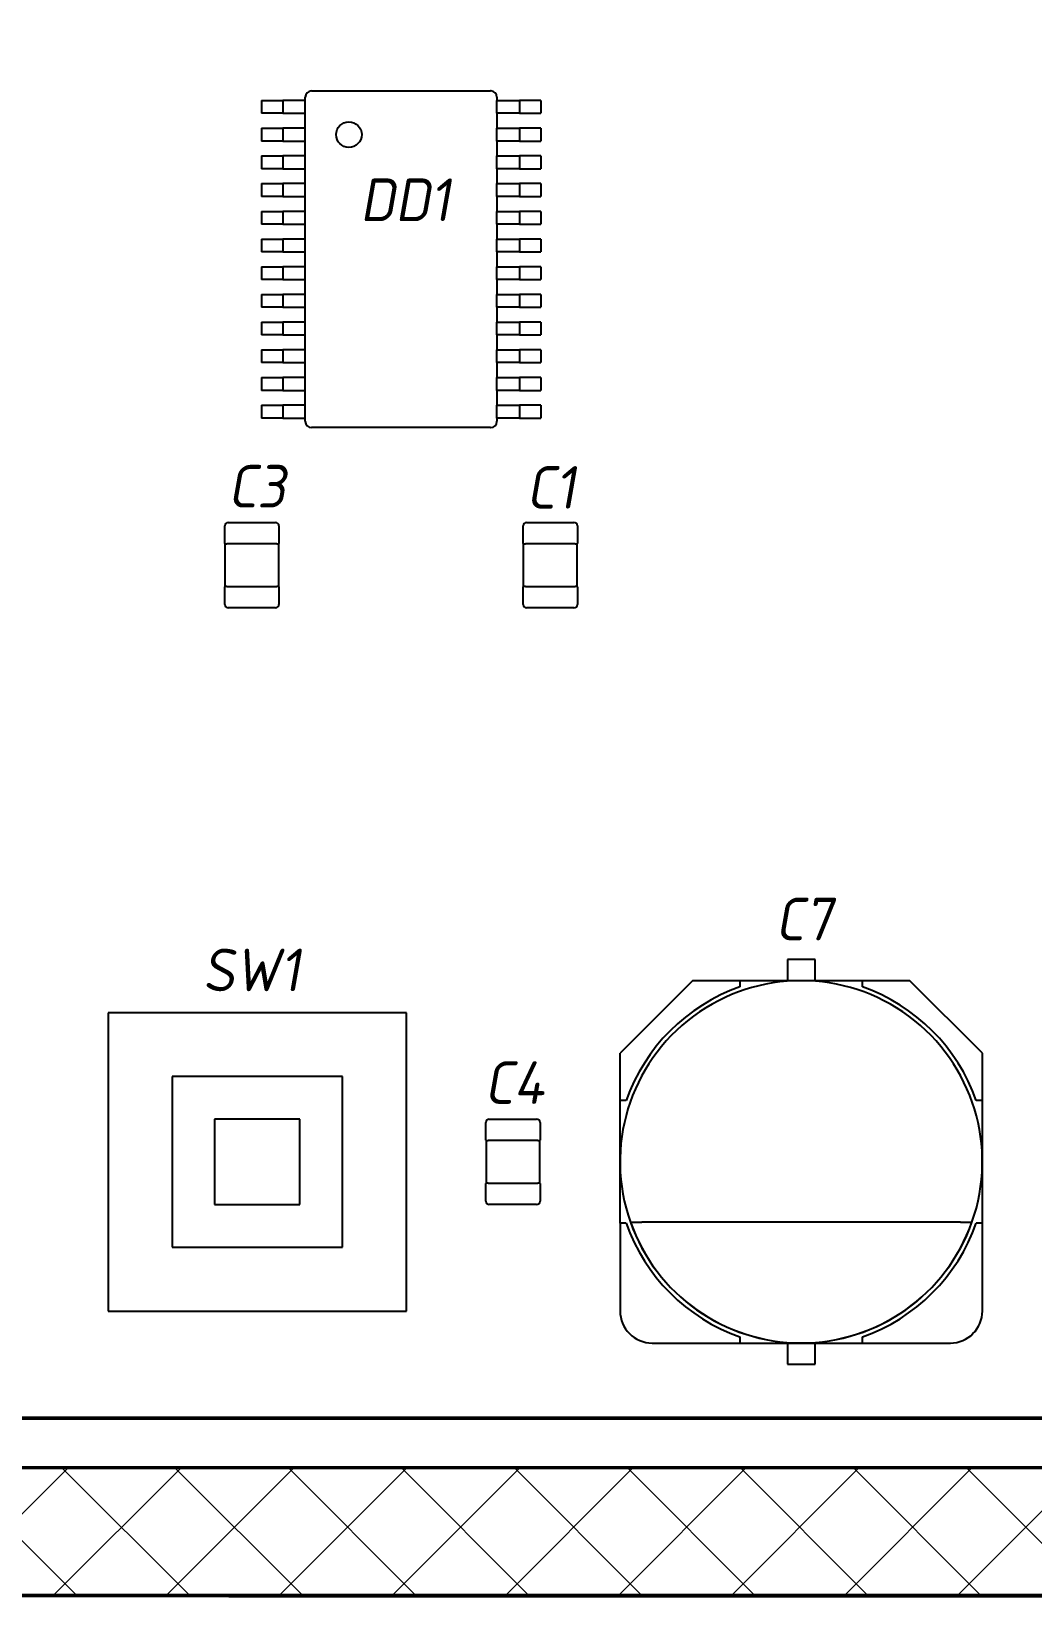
# Model space of a CAD drawing. Header units: inches. Extents: x -14 to 5184, y -66 to 1689.
# Drawn here: x 2381 to 2404.49, y 1406.09 to 1442.8 of the extents above; entities that cross this region are included whole.
import ezdxf

# ---------------------------------------------------------------- set-up
doc = ezdxf.new("R2010")
doc.units = ezdxf.units.IN
doc.header["$MEASUREMENT"] = 0
for name, color, linetype, lineweight in [('Видимые тонкие (ГОСТ)', 7, 'Continuous', 25), ('Видимый контур (ГОСТ)', 7, 'Continuous', 50), ('Штриховка (ГОСТ)', 7, 'Continuous', 18)]:
    doc.layers.add(name, color=color, linetype=linetype, lineweight=lineweight)
doc.styles.add('Standart2', font='gost_b.ttf', dxfattribs={"oblique": 10, "height": 2})

msp = doc.modelspace()

# ---------------------------------------------------------------- hatches: boundary and pattern name
at = {"layer": 'Штриховка (ГОСТ)'}
h = msp.add_hatch(dxfattribs=at)
h.set_pattern_fill('ANSI37', color=256, scale=15, style=0)
h.set_pattern_definition([(45, (-1048.1199, 909.1897), (-1.3258252, 1.3258252), []), (135, (-1048.1199, 909.1897), (-1.3258252, -1.3258252), [])])
edge = h.paths.add_edge_path()
edge.add_ellipse((2344.2502, 1411.0967), major_axis=(-5, -0.0003), ratio=1, start_angle=0, end_angle=90)
edge.add_line((2344.2504, 1406.0967), (2464.2504, 1406.1028))
edge.add_ellipse((2464.2502, 1411.1028), major_axis=(0.0003, -5), ratio=1, start_angle=0, end_angle=90)
edge.add_line((2469.2502, 1411.103), (2469.2469, 1475.103))
edge.add_ellipse((2464.2469, 1475.1028), major_axis=(5, 0.0003), ratio=1, start_angle=0, end_angle=90)
edge.add_line((2464.2467, 1480.1028), (2344.2467, 1480.0967))
edge.add_ellipse((2344.2469, 1475.0967), major_axis=(-0.0003, 5), ratio=1, start_angle=0, end_angle=90)
edge.add_line((2339.2469, 1475.0965), (2339.2502, 1411.0965))
edge = h.paths.add_edge_path(flags=0)
edge.add_ellipse((2462.25, 1414.1027), major_axis=(-0.0002, 3.5), ratio=1, start_angle=0, end_angle=360)
edge = h.paths.add_edge_path(flags=0)
edge.add_ellipse((2462.2471, 1472.1027), major_axis=(-0.0002, 3.5), ratio=1, start_angle=0, end_angle=360)
edge = h.paths.add_edge_path(flags=0)
edge.add_ellipse((2346.2471, 1472.0968), major_axis=(-0.0002, 3.5), ratio=1, start_angle=0, end_angle=360)
edge = h.paths.add_edge_path(flags=0)
edge.add_ellipse((2346.25, 1414.0968), major_axis=(-0.0002, 3.5), ratio=1, start_angle=0, end_angle=360)
edge = h.paths.add_edge_path(flags=0)
edge.add_ellipse((2459.2472, 1469.1025), major_axis=(-2, -0.0001), ratio=1, start_angle=0, end_angle=90)
edge.add_line((2459.2473, 1467.1025), (2466.2473, 1467.1029))
edge.add_line((2466.2473, 1467.1029), (2466.2497, 1419.1029))
edge.add_line((2466.2497, 1419.1029), (2459.2497, 1419.1025))
edge.add_ellipse((2459.2498, 1417.1025), major_axis=(-0.0001, 2), ratio=1, start_angle=0, end_angle=90)
edge.add_line((2457.2498, 1417.1024), (2457.2503, 1409.1024))
edge.add_line((2457.2503, 1409.1024), (2351.2503, 1409.0971))
edge.add_line((2351.2503, 1409.0971), (2351.2498, 1417.0971))
edge.add_ellipse((2349.2498, 1417.097), major_axis=(2, 0.0001), ratio=1, start_angle=0, end_angle=90)
edge.add_line((2349.2497, 1419.097), (2342.2497, 1419.0966))
edge.add_line((2342.2497, 1419.0966), (2342.2473, 1467.0966))
edge.add_line((2342.2473, 1467.0966), (2349.2473, 1467.097))
edge.add_ellipse((2349.2472, 1469.097), major_axis=(0.0001, -2), ratio=1, start_angle=0, end_angle=90)
edge.add_line((2351.2472, 1469.0971), (2351.2468, 1477.0971))
edge.add_line((2351.2468, 1477.0971), (2457.2468, 1477.1024))
edge.add_line((2457.2468, 1477.1024), (2457.2472, 1469.1024))

# ---------------------------------------------------------------- linework, layer by layer
at = {"layer": 'Видимые тонкие (ГОСТ)', "transparency": 33554687}
for p, q in [((2387.5759, 1441.3998), (2391.7759, 1441.3998)), ((2386.4009, 1441.1748), (2386.7009, 1441.1748)), ((2386.4009, 1441.1748), (2386.4009, 1440.8748)), ((2386.7009, 1441.1748), (2386.9009, 1441.1748)), ((2387.2009, 1441.1748), (2386.9009, 1441.1748)), ((2386.9009, 1441.1748), (2386.9009, 1440.8748)), ((2387.4259, 1441.1748), (2387.2009, 1441.1748)), ((2387.4259, 1433.6498), (2387.4259, 1441.2498)), ((2387.4259, 1440.8748), (2387.4259, 1441.1748)), ((2391.9259, 1441.2498), (2391.9259, 1441.1748)), ((2391.9259, 1440.8748), (2391.9259, 1441.1748)), ((2391.9259, 1441.1748), (2392.1509, 1441.1748)), ((2392.1509, 1441.1748), (2392.4509, 1441.1748)), ((2392.6509, 1441.1748), (2392.4509, 1441.1748)), ((2392.4509, 1441.1748), (2392.4509, 1440.8748)), ((2392.9509, 1441.1748), (2392.6509, 1441.1748)), ((2392.9509, 1441.1748), (2392.9509, 1440.8748)), ((2386.7009, 1440.8748), (2386.4009, 1440.8748)), ((2386.9009, 1440.8748), (2386.7009, 1440.8748)), ((2386.9009, 1440.8748), (2387.2009, 1440.8748)), ((2387.2009, 1440.8748), (2387.4259, 1440.8748)), ((2391.9259, 1440.8748), (2391.9259, 1440.5248)), ((2392.1509, 1440.8748), (2391.9259, 1440.8748)), ((2392.4509, 1440.8748), (2392.1509, 1440.8748)), ((2392.4509, 1440.8748), (2392.6509, 1440.8748)), ((2392.6509, 1440.8748), (2392.9509, 1440.8748)), ((2386.4009, 1440.5248), (2386.7009, 1440.5248)), ((2386.4009, 1440.5248), (2386.4009, 1440.2248)), ((2386.7009, 1440.5248), (2386.9009, 1440.5248)), ((2387.2009, 1440.5248), (2386.9009, 1440.5248)), ((2386.9009, 1440.5248), (2386.9009, 1440.2248)), ((2387.4259, 1440.5248), (2387.2009, 1440.5248)), ((2387.4259, 1440.2248), (2387.4259, 1440.5248)), ((2391.9259, 1440.2248), (2391.9259, 1440.5248)), ((2391.9259, 1440.5248), (2392.1509, 1440.5248)), ((2392.1509, 1440.5248), (2392.4509, 1440.5248)), ((2392.6509, 1440.5248), (2392.4509, 1440.5248)), ((2392.4509, 1440.5248), (2392.4509, 1440.2248)), ((2392.9509, 1440.5248), (2392.6509, 1440.5248)), ((2392.9509, 1440.5248), (2392.9509, 1440.2248)), ((2386.7009, 1440.2248), (2386.4009, 1440.2248)), ((2386.9009, 1440.2248), (2386.7009, 1440.2248)), ((2386.9009, 1440.2248), (2387.2009, 1440.2248)), ((2387.2009, 1440.2248), (2387.4259, 1440.2248)), ((2391.9259, 1440.2248), (2391.9259, 1439.8748)), ((2392.1509, 1440.2248), (2391.9259, 1440.2248)), ((2392.4509, 1440.2248), (2392.1509, 1440.2248)), ((2392.4509, 1440.2248), (2392.6509, 1440.2248)), ((2392.6509, 1440.2248), (2392.9509, 1440.2248)), ((2386.4009, 1439.8748), (2386.7009, 1439.8748)), ((2386.4009, 1439.8748), (2386.4009, 1439.5748)), ((2386.7009, 1439.5748), (2386.4009, 1439.5748)), ((2386.7009, 1439.8748), (2386.9009, 1439.8748)), ((2386.9009, 1439.5748), (2386.7009, 1439.5748)), ((2387.2009, 1439.8748), (2386.9009, 1439.8748)), ((2386.9009, 1439.8748), (2386.9009, 1439.5748)), ((2386.9009, 1439.5748), (2387.2009, 1439.5748)), ((2387.4259, 1439.8748), (2387.2009, 1439.8748)), ((2387.2009, 1439.5748), (2387.4259, 1439.5748)), ((2387.4259, 1439.5748), (2387.4259, 1439.8748)), ((2391.9259, 1439.5748), (2391.9259, 1439.8748)), ((2391.9259, 1439.8748), (2392.1509, 1439.8748)), ((2391.9259, 1439.5748), (2391.9259, 1439.2248)), ((2392.1509, 1439.5748), (2391.9259, 1439.5748)), ((2392.1509, 1439.8748), (2392.4509, 1439.8748)), ((2392.4509, 1439.5748), (2392.1509, 1439.5748)), ((2392.6509, 1439.8748), (2392.4509, 1439.8748)), ((2392.4509, 1439.8748), (2392.4509, 1439.5748)), ((2392.4509, 1439.5748), (2392.6509, 1439.5748)), ((2392.9509, 1439.8748), (2392.6509, 1439.8748)), ((2392.6509, 1439.5748), (2392.9509, 1439.5748)), ((2392.9509, 1439.8748), (2392.9509, 1439.5748)), ((2386.4009, 1439.2248), (2386.7009, 1439.2248)), ((2386.4009, 1439.2248), (2386.4009, 1438.9248)), ((2386.7009, 1439.2248), (2386.9009, 1439.2248)), ((2387.2009, 1439.2248), (2386.9009, 1439.2248)), ((2386.9009, 1439.2248), (2386.9009, 1438.9248)), ((2387.4259, 1439.2248), (2387.2009, 1439.2248)), ((2387.4259, 1438.9248), (2387.4259, 1439.2248)), ((2391.9259, 1438.9248), (2391.9259, 1439.2248)), ((2391.9259, 1439.2248), (2392.1509, 1439.2248)), ((2392.1509, 1439.2248), (2392.4509, 1439.2248)), ((2392.6509, 1439.2248), (2392.4509, 1439.2248)), ((2392.4509, 1439.2248), (2392.4509, 1438.9248)), ((2392.9509, 1439.2248), (2392.6509, 1439.2248)), ((2392.9509, 1439.2248), (2392.9509, 1438.9248)), ((2386.7009, 1438.9248), (2386.4009, 1438.9248)), ((2386.9009, 1438.9248), (2386.7009, 1438.9248)), ((2386.9009, 1438.9248), (2387.2009, 1438.9248)), ((2387.2009, 1438.9248), (2387.4259, 1438.9248)), ((2391.9259, 1438.9248), (2391.9259, 1438.5748)), ((2392.1509, 1438.9248), (2391.9259, 1438.9248)), ((2392.4509, 1438.9248), (2392.1509, 1438.9248)), ((2392.4509, 1438.9248), (2392.6509, 1438.9248)), ((2392.6509, 1438.9248), (2392.9509, 1438.9248)), ((2386.4009, 1438.5748), (2386.7009, 1438.5748)), ((2386.4009, 1438.5748), (2386.4009, 1438.2748)), ((2386.7009, 1438.5748), (2386.9009, 1438.5748)), ((2387.2009, 1438.5748), (2386.9009, 1438.5748)), ((2386.9009, 1438.5748), (2386.9009, 1438.2748)), ((2387.4259, 1438.5748), (2387.2009, 1438.5748)), ((2387.4259, 1438.2748), (2387.4259, 1438.5748)), ((2391.9259, 1438.2748), (2391.9259, 1438.5748)), ((2391.9259, 1438.5748), (2392.1509, 1438.5748)), ((2392.1509, 1438.5748), (2392.4509, 1438.5748)), ((2392.6509, 1438.5748), (2392.4509, 1438.5748)), ((2392.4509, 1438.5748), (2392.4509, 1438.2748)), ((2392.9509, 1438.5748), (2392.6509, 1438.5748)), ((2392.9509, 1438.5748), (2392.9509, 1438.2748)), ((2386.7009, 1438.2748), (2386.4009, 1438.2748)), ((2386.9009, 1438.2748), (2386.7009, 1438.2748)), ((2386.9009, 1438.2748), (2387.2009, 1438.2748)), ((2387.2009, 1438.2748), (2387.4259, 1438.2748)), ((2391.9259, 1438.2748), (2391.9259, 1437.9248)), ((2392.1509, 1438.2748), (2391.9259, 1438.2748)), ((2392.4509, 1438.2748), (2392.1509, 1438.2748)), ((2392.4509, 1438.2748), (2392.6509, 1438.2748)), ((2392.6509, 1438.2748), (2392.9509, 1438.2748)), ((2386.4009, 1437.9248), (2386.7009, 1437.9248)), ((2386.4009, 1437.9248), (2386.4009, 1437.6248)), ((2386.7009, 1437.9248), (2386.9009, 1437.9248)), ((2387.2009, 1437.9248), (2386.9009, 1437.9248)), ((2386.9009, 1437.9248), (2386.9009, 1437.6248)), ((2387.4259, 1437.9248), (2387.2009, 1437.9248)), ((2387.4259, 1437.6248), (2387.4259, 1437.9248)), ((2391.9259, 1437.6248), (2391.9259, 1437.9248)), ((2391.9259, 1437.9248), (2392.1509, 1437.9248)), ((2392.1509, 1437.9248), (2392.4509, 1437.9248)), ((2392.6509, 1437.9248), (2392.4509, 1437.9248)), ((2392.4509, 1437.9248), (2392.4509, 1437.6248)), ((2392.9509, 1437.9248), (2392.6509, 1437.9248)), ((2392.9509, 1437.9248), (2392.9509, 1437.6248)), ((2386.7009, 1437.6248), (2386.4009, 1437.6248)), ((2386.9009, 1437.6248), (2386.7009, 1437.6248)), ((2386.9009, 1437.6248), (2387.2009, 1437.6248)), ((2387.2009, 1437.6248), (2387.4259, 1437.6248)), ((2391.9259, 1437.6248), (2391.9259, 1437.2748)), ((2392.1509, 1437.6248), (2391.9259, 1437.6248)), ((2392.4509, 1437.6248), (2392.1509, 1437.6248)), ((2392.4509, 1437.6248), (2392.6509, 1437.6248)), ((2392.6509, 1437.6248), (2392.9509, 1437.6248)), ((2386.4009, 1437.2748), (2386.7009, 1437.2748)), ((2386.4009, 1437.2748), (2386.4009, 1436.9748)), ((2386.7009, 1437.2748), (2386.9009, 1437.2748)), ((2387.2009, 1437.2748), (2386.9009, 1437.2748)), ((2386.9009, 1437.2748), (2386.9009, 1436.9748)), ((2387.4259, 1437.2748), (2387.2009, 1437.2748)), ((2387.4259, 1436.9748), (2387.4259, 1437.2748)), ((2391.9259, 1436.9748), (2391.9259, 1437.2748)), ((2391.9259, 1437.2748), (2392.1509, 1437.2748)), ((2392.1509, 1437.2748), (2392.4509, 1437.2748)), ((2392.6509, 1437.2748), (2392.4509, 1437.2748)), ((2392.4509, 1437.2748), (2392.4509, 1436.9748)), ((2392.9509, 1437.2748), (2392.6509, 1437.2748)), ((2392.9509, 1437.2748), (2392.9509, 1436.9748)), ((2386.7009, 1436.9748), (2386.4009, 1436.9748)), ((2386.4009, 1436.6248), (2386.7009, 1436.6248)), ((2386.4009, 1436.6248), (2386.4009, 1436.3248)), ((2386.9009, 1436.9748), (2386.7009, 1436.9748)), ((2386.7009, 1436.6248), (2386.9009, 1436.6248)), ((2386.9009, 1436.9748), (2387.2009, 1436.9748)), ((2387.2009, 1436.6248), (2386.9009, 1436.6248)), ((2386.9009, 1436.6248), (2386.9009, 1436.3248)), ((2387.2009, 1436.9748), (2387.4259, 1436.9748)), ((2387.4259, 1436.6248), (2387.2009, 1436.6248)), ((2387.4259, 1436.3248), (2387.4259, 1436.6248)), ((2391.9259, 1436.9748), (2391.9259, 1436.6248)), ((2392.1509, 1436.9748), (2391.9259, 1436.9748)), ((2391.9259, 1436.3248), (2391.9259, 1436.6248)), ((2391.9259, 1436.6248), (2392.1509, 1436.6248)), ((2392.4509, 1436.9748), (2392.1509, 1436.9748)), ((2392.1509, 1436.6248), (2392.4509, 1436.6248)), ((2392.4509, 1436.9748), (2392.6509, 1436.9748)), ((2392.6509, 1436.6248), (2392.4509, 1436.6248)), ((2392.4509, 1436.6248), (2392.4509, 1436.3248)), ((2392.6509, 1436.9748), (2392.9509, 1436.9748)), ((2392.9509, 1436.6248), (2392.6509, 1436.6248)), ((2392.9509, 1436.6248), (2392.9509, 1436.3248)), ((2386.7009, 1436.3248), (2386.4009, 1436.3248)), ((2386.9009, 1436.3248), (2386.7009, 1436.3248)), ((2386.9009, 1436.3248), (2387.2009, 1436.3248)), ((2387.2009, 1436.3248), (2387.4259, 1436.3248)), ((2391.9259, 1436.3248), (2391.9259, 1435.9748)), ((2392.1509, 1436.3248), (2391.9259, 1436.3248)), ((2392.4509, 1436.3248), (2392.1509, 1436.3248)), ((2392.4509, 1436.3248), (2392.6509, 1436.3248)), ((2392.6509, 1436.3248), (2392.9509, 1436.3248)), ((2386.4009, 1435.9748), (2386.7009, 1435.9748)), ((2386.4009, 1435.9748), (2386.4009, 1435.6748)), ((2386.7009, 1435.9748), (2386.9009, 1435.9748)), ((2387.2009, 1435.9748), (2386.9009, 1435.9748)), ((2386.9009, 1435.9748), (2386.9009, 1435.6748)), ((2387.4259, 1435.9748), (2387.2009, 1435.9748)), ((2387.4259, 1435.6748), (2387.4259, 1435.9748)), ((2391.9259, 1435.6748), (2391.9259, 1435.9748)), ((2391.9259, 1435.9748), (2392.1509, 1435.9748)), ((2392.1509, 1435.9748), (2392.4509, 1435.9748)), ((2392.6509, 1435.9748), (2392.4509, 1435.9748)), ((2392.4509, 1435.9748), (2392.4509, 1435.6748)), ((2392.9509, 1435.9748), (2392.6509, 1435.9748)), ((2392.9509, 1435.9748), (2392.9509, 1435.6748)), ((2386.7009, 1435.6748), (2386.4009, 1435.6748)), ((2386.9009, 1435.6748), (2386.7009, 1435.6748)), ((2386.9009, 1435.6748), (2387.2009, 1435.6748)), ((2387.2009, 1435.6748), (2387.4259, 1435.6748)), ((2391.9259, 1435.6748), (2391.9259, 1435.3248)), ((2392.1509, 1435.6748), (2391.9259, 1435.6748)), ((2392.4509, 1435.6748), (2392.1509, 1435.6748)), ((2392.4509, 1435.6748), (2392.6509, 1435.6748)), ((2392.6509, 1435.6748), (2392.9509, 1435.6748)), ((2386.4009, 1435.3248), (2386.7009, 1435.3248)), ((2386.4009, 1435.3248), (2386.4009, 1435.0248)), ((2386.7009, 1435.3248), (2386.9009, 1435.3248)), ((2387.2009, 1435.3248), (2386.9009, 1435.3248)), ((2386.9009, 1435.3248), (2386.9009, 1435.0248)), ((2387.4259, 1435.3248), (2387.2009, 1435.3248)), ((2387.4259, 1435.0248), (2387.4259, 1435.3248)), ((2391.9259, 1435.0248), (2391.9259, 1435.3248)), ((2391.9259, 1435.3248), (2392.1509, 1435.3248)), ((2392.1509, 1435.3248), (2392.4509, 1435.3248)), ((2392.6509, 1435.3248), (2392.4509, 1435.3248)), ((2392.4509, 1435.3248), (2392.4509, 1435.0248)), ((2392.9509, 1435.3248), (2392.6509, 1435.3248)), ((2392.9509, 1435.3248), (2392.9509, 1435.0248)), ((2386.7009, 1435.0248), (2386.4009, 1435.0248)), ((2386.9009, 1435.0248), (2386.7009, 1435.0248)), ((2386.9009, 1435.0248), (2387.2009, 1435.0248)), ((2387.2009, 1435.0248), (2387.4259, 1435.0248)), ((2391.9259, 1435.0248), (2391.9259, 1434.6748)), ((2392.1509, 1435.0248), (2391.9259, 1435.0248)), ((2392.4509, 1435.0248), (2392.1509, 1435.0248)), ((2392.4509, 1435.0248), (2392.6509, 1435.0248)), ((2392.6509, 1435.0248), (2392.9509, 1435.0248)), ((2386.4009, 1434.6748), (2386.7009, 1434.6748)), ((2386.4009, 1434.6748), (2386.4009, 1434.3748)), ((2386.7009, 1434.6748), (2386.9009, 1434.6748)), ((2387.2009, 1434.6748), (2386.9009, 1434.6748)), ((2386.9009, 1434.6748), (2386.9009, 1434.3748)), ((2387.4259, 1434.6748), (2387.2009, 1434.6748)), ((2387.4259, 1434.3748), (2387.4259, 1434.6748)), ((2391.9259, 1434.3748), (2391.9259, 1434.6748)), ((2391.9259, 1434.6748), (2392.1509, 1434.6748)), ((2392.1509, 1434.6748), (2392.4509, 1434.6748)), ((2392.6509, 1434.6748), (2392.4509, 1434.6748)), ((2392.4509, 1434.6748), (2392.4509, 1434.3748)), ((2392.9509, 1434.6748), (2392.6509, 1434.6748)), ((2392.9509, 1434.6748), (2392.9509, 1434.3748)), ((2386.7009, 1434.3748), (2386.4009, 1434.3748)), ((2386.9009, 1434.3748), (2386.7009, 1434.3748)), ((2386.9009, 1434.3748), (2387.2009, 1434.3748)), ((2387.2009, 1434.3748), (2387.4259, 1434.3748)), ((2391.9259, 1434.3748), (2391.9259, 1434.0248)), ((2392.1509, 1434.3748), (2391.9259, 1434.3748)), ((2392.4509, 1434.3748), (2392.1509, 1434.3748)), ((2392.4509, 1434.3748), (2392.6509, 1434.3748)), ((2392.6509, 1434.3748), (2392.9509, 1434.3748)), ((2386.4009, 1434.0248), (2386.7009, 1434.0248)), ((2386.4009, 1434.0248), (2386.4009, 1433.7248)), ((2386.7009, 1433.7248), (2386.4009, 1433.7248)), ((2386.7009, 1434.0248), (2386.9009, 1434.0248)), ((2386.9009, 1433.7248), (2386.7009, 1433.7248)), ((2387.2009, 1434.0248), (2386.9009, 1434.0248)), ((2386.9009, 1434.0248), (2386.9009, 1433.7248)), ((2386.9009, 1433.7248), (2387.2009, 1433.7248)), ((2387.4259, 1434.0248), (2387.2009, 1434.0248)), ((2387.2009, 1433.7248), (2387.4259, 1433.7248)), ((2387.4259, 1433.7248), (2387.4259, 1434.0248)), ((2391.9259, 1433.7248), (2391.9259, 1434.0248)), ((2391.9259, 1434.0248), (2392.1509, 1434.0248)), ((2391.9259, 1433.7248), (2391.9259, 1433.6498)), ((2392.1509, 1433.7248), (2391.9259, 1433.7248)), ((2392.1509, 1434.0248), (2392.4509, 1434.0248)), ((2392.4509, 1433.7248), (2392.1509, 1433.7248)), ((2392.6509, 1434.0248), (2392.4509, 1434.0248)), ((2392.4509, 1434.0248), (2392.4509, 1433.7248)), ((2392.4509, 1433.7248), (2392.6509, 1433.7248)), ((2392.9509, 1434.0248), (2392.6509, 1434.0248)), ((2392.6509, 1433.7248), (2392.9509, 1433.7248)), ((2392.9509, 1434.0248), (2392.9509, 1433.7248)), ((2391.7759, 1433.4998), (2387.5759, 1433.4998)), ((2385.5409, 1430.7837), (2385.5409, 1431.1937)), ((2385.6209, 1431.2737), (2386.7309, 1431.2737)), ((2386.8109, 1431.1937), (2386.8109, 1430.7837)), ((2392.5409, 1430.7837), (2392.5409, 1431.1937)), ((2392.6209, 1431.2737), (2393.7309, 1431.2737)), ((2393.8109, 1431.1937), (2393.8109, 1430.7837)), ((2385.5509, 1429.7737), (2385.5509, 1430.7737)), ((2385.5509, 1430.7737), (2385.5909, 1430.7737)), ((2386.7609, 1430.7737), (2385.5909, 1430.7737)), ((2386.7509, 1430.7737), (2385.6009, 1430.7737)), ((2386.7609, 1430.7737), (2386.8009, 1430.7737)), ((2386.8009, 1430.7737), (2386.8009, 1429.7737)), ((2392.5509, 1429.7737), (2392.5509, 1430.7737)), ((2392.5509, 1430.7737), (2392.5909, 1430.7737)), ((2393.7609, 1430.7737), (2392.5909, 1430.7737)), ((2393.7509, 1430.7737), (2392.6009, 1430.7737)), ((2393.7609, 1430.7737), (2393.8009, 1430.7737)), ((2393.8009, 1430.7737), (2393.8009, 1429.7737)), ((2385.5409, 1429.3537), (2385.5409, 1429.7637)), ((2385.5909, 1429.7737), (2385.5509, 1429.7737)), ((2385.5909, 1429.7737), (2386.7609, 1429.7737)), ((2385.6009, 1429.7737), (2386.7509, 1429.7737)), ((2386.8009, 1429.7737), (2386.7609, 1429.7737)), ((2386.8109, 1429.7637), (2386.8109, 1429.3537)), ((2392.5409, 1429.3537), (2392.5409, 1429.7637)), ((2392.5909, 1429.7737), (2392.5509, 1429.7737)), ((2392.5909, 1429.7737), (2393.7609, 1429.7737)), ((2392.6009, 1429.7737), (2393.7509, 1429.7737)), ((2393.8009, 1429.7737), (2393.7609, 1429.7737)), ((2393.8109, 1429.7637), (2393.8109, 1429.3537)), ((2386.7309, 1429.2737), (2385.6209, 1429.2737)), ((2393.7309, 1429.2737), (2392.6209, 1429.2737)), ((2399.3879, 1421.0235), (2398.7379, 1421.0235)), ((2398.7379, 1421.0235), (2398.7379, 1420.5235)), ((2399.3879, 1420.5235), (2399.3879, 1421.0235)), ((2396.5129, 1420.5235), (2394.8129, 1418.8235)), ((2397.6267, 1420.5235), (2396.5129, 1420.5235)), ((2400.499, 1420.5235), (2397.6267, 1420.5235)), ((2397.6267, 1420.5235), (2397.6267, 1420.3796)), ((2401.6129, 1420.5235), (2400.499, 1420.5235)), ((2400.499, 1420.3796), (2400.499, 1420.5235)), ((2403.3129, 1418.8235), (2401.6129, 1420.5235)), ((2382.801, 1419.7736), (2382.801, 1412.7736)), ((2389.801, 1419.7736), (2382.801, 1419.7736)), ((2389.801, 1412.7736), (2389.801, 1419.7736)), ((2394.8129, 1417.7097), (2394.8129, 1418.8235)), ((2403.3129, 1417.7097), (2403.3129, 1418.8235)), ((2384.301, 1418.2736), (2384.301, 1414.2736)), ((2388.301, 1418.2736), (2384.301, 1418.2736)), ((2388.301, 1414.2736), (2388.301, 1418.2736)), ((2394.9568, 1417.7097), (2394.8129, 1417.7097)), ((2394.8129, 1414.8374), (2394.8129, 1417.7097)), ((2403.3129, 1417.7097), (2403.169, 1417.7097)), ((2403.3129, 1414.8374), (2403.3129, 1417.7097)), ((2385.301, 1417.2736), (2385.301, 1415.2736)), ((2387.301, 1417.2736), (2385.301, 1417.2736)), ((2387.301, 1415.2736), (2387.301, 1417.2736)), ((2391.666, 1416.7835), (2391.666, 1417.1935)), ((2391.746, 1417.2735), (2392.856, 1417.2735)), ((2392.936, 1417.1935), (2392.936, 1416.7835)), ((2391.676, 1415.7735), (2391.676, 1416.7735)), ((2391.676, 1416.7735), (2391.716, 1416.7735)), ((2392.886, 1416.7735), (2391.716, 1416.7735)), ((2392.876, 1416.7735), (2391.726, 1416.7735)), ((2392.886, 1416.7735), (2392.926, 1416.7735)), ((2392.926, 1416.7735), (2392.926, 1415.7735)), ((2391.666, 1415.3535), (2391.666, 1415.7635)), ((2391.716, 1415.7735), (2391.676, 1415.7735)), ((2391.716, 1415.7735), (2392.886, 1415.7735)), ((2391.726, 1415.7735), (2392.876, 1415.7735)), ((2392.926, 1415.7735), (2392.886, 1415.7735)), ((2392.936, 1415.7635), (2392.936, 1415.3535)), ((2385.301, 1415.2736), (2387.301, 1415.2736)), ((2392.856, 1415.2735), (2391.746, 1415.2735)), ((2394.9568, 1414.8374), (2394.8129, 1414.8374)), ((2394.8129, 1414.8374), (2394.8129, 1412.7735)), ((2395.0559, 1414.8569), (2395.3221, 1414.8569)), ((2402.8036, 1414.8569), (2395.3221, 1414.8569)), ((2402.8036, 1414.8569), (2403.0698, 1414.8569)), ((2403.3129, 1414.8374), (2403.169, 1414.8374)), ((2403.3129, 1412.7735), (2403.3129, 1414.8374)), ((2384.301, 1414.2736), (2388.301, 1414.2736)), ((2382.801, 1412.7736), (2389.801, 1412.7736)), ((2397.6267, 1412.1675), (2397.6267, 1412.0235)), ((2400.499, 1412.0235), (2400.499, 1412.1675)), ((2395.5629, 1412.0235), (2397.6267, 1412.0235)), ((2397.6267, 1412.0235), (2400.499, 1412.0235)), ((2398.7379, 1412.0235), (2398.7379, 1411.5235)), ((2399.3879, 1411.5235), (2399.3879, 1412.0235)), ((2400.499, 1412.0235), (2402.5629, 1412.0235)), ((2398.7379, 1411.5235), (2399.3879, 1411.5235))]:
    msp.add_line(p, q, dxfattribs=at)
msp.add_circle((2388.4509, 1440.3748), 0.3, dxfattribs=at)
for centre, radius, start, end in [((2387.5759, 1441.2498), 0.15, 91.23876, 178.76124), ((2387.5759, 1441.2498), 0.15, 90, 91.23876), ((2391.7759, 1441.2498), 0.15, 88.76124, 90), ((2391.7759, 1441.2498), 0.15, 1.23876, 88.76124), ((2387.5759, 1441.2498), 0.15, 178.76124, 180), ((2391.7759, 1441.2498), 0.15, 0, 1.23876), ((2387.5759, 1433.6498), 0.15, 180, 181.23876), ((2387.5759, 1433.6498), 0.15, 181.23876, 268.76124), ((2387.5759, 1433.6498), 0.15, 268.76124, 270), ((2391.7759, 1433.6498), 0.15, 270, 271.23876), ((2391.7759, 1433.6498), 0.15, 271.23876, 358.76124), ((2391.7759, 1433.6498), 0.15, 358.76124, 0), ((2385.6209, 1431.1937), 0.08, 90, 180), ((2386.7309, 1431.1937), 0.08, 0, 90), ((2392.6209, 1431.1937), 0.08, 90, 180), ((2393.7309, 1431.1937), 0.08, 0, 90), ((2385.5509, 1430.7837), 0.01, 180, 270), ((2386.8009, 1430.7837), 0.01, 270, 0), ((2392.5509, 1430.7837), 0.01, 180, 270), ((2393.8009, 1430.7837), 0.01, 270, 0), ((2385.5509, 1429.7637), 0.01, 90, 180), ((2386.8009, 1429.7637), 0.01, 0, 90), ((2392.5509, 1429.7637), 0.01, 90, 180), ((2393.8009, 1429.7637), 0.01, 0, 90), ((2385.6209, 1429.3537), 0.08, 180, 270), ((2386.7309, 1429.3537), 0.08, 270, 0), ((2392.6209, 1429.3537), 0.08, 180, 270), ((2393.7309, 1429.3537), 0.08, 270, 0), ((2399.0629, 1416.2735), 4.25, 340.52878, 199.47123), ((2399.0629, 1416.2735), 4.35, 109.27772, 160.72229), ((2399.0629, 1416.2735), 4.35, 19.27772, 70.72229), ((2391.746, 1417.1935), 0.08, 90, 180), ((2392.856, 1417.1935), 0.08, 0, 90), ((2391.676, 1416.7835), 0.01, 180, 270), ((2392.926, 1416.7835), 0.01, 270, 0), ((2391.676, 1415.7635), 0.01, 90, 180), ((2392.926, 1415.7635), 0.01, 0, 90), ((2391.746, 1415.3535), 0.08, 180, 270), ((2392.856, 1415.3535), 0.08, 270, 0), ((2399.0629, 1416.2735), 4.35, 199.27772, 250.72229), ((2399.0629, 1416.2735), 4.25, 199.47123, 340.52878), ((2399.0629, 1416.2735), 4.248, 199.48076, 340.51925), ((2399.0629, 1416.2735), 4.35, 289.27772, 340.72229), ((2395.5629, 1412.7735), 0.75, 180, 270.00001), ((2402.5629, 1412.7735), 0.75, 270.00001, 0)]:
    msp.add_arc(centre, radius, start, end, dxfattribs=at)
at = {"layer": 'Видимый контур (ГОСТ)', "transparency": 33554687}
msp.add_line((2374.8009, 1410.2606), (2433.8009, 1410.2606), dxfattribs=at)
at = {"layer": 'Видимый контур (ГОСТ)'}
for p, q in [((2351.2503, 1409.0971), (2457.2503, 1409.1024)), ((2464.2504, 1406.1028), (2344.2504, 1406.0967)), ((2422.7859, 1406.0946), (2385.7141, 1406.0946))]:
    msp.add_line(p, q, dxfattribs=at)
msp.add_open_spline([(2385.7141, 1406.0946), (2385.6654, 1406.0946), (2385.6159, 1406.096), (2385.5656, 1406.0988)], degree=3, dxfattribs=at)

# ---------------------------------------------------------------- texts
at = {"layer": 'Видимые тонкие (ГОСТ)', "color": 0, "transparency": 33554687, "char_height": 1, "attachment_point": 1, "style": 'Standart2'}
for s, insert in [('DD1', (2388.7123, 1439.3464)), ('C3', (2385.609, 1432.6246)), ('C1', (2392.6085, 1432.598)), ('C7', (2398.4513, 1422.4708)), ('SW1', (2385.0198, 1421.2772)), ('C4', (2391.6278, 1418.6326))]:
    msp.add_mtext_dynamic_manual_height_columns(s, width=2.880706, gutter_width=6.5, heights=[0], dxfattribs=dict(at, insert=insert))

doc.saveas('drawing.dxf')
